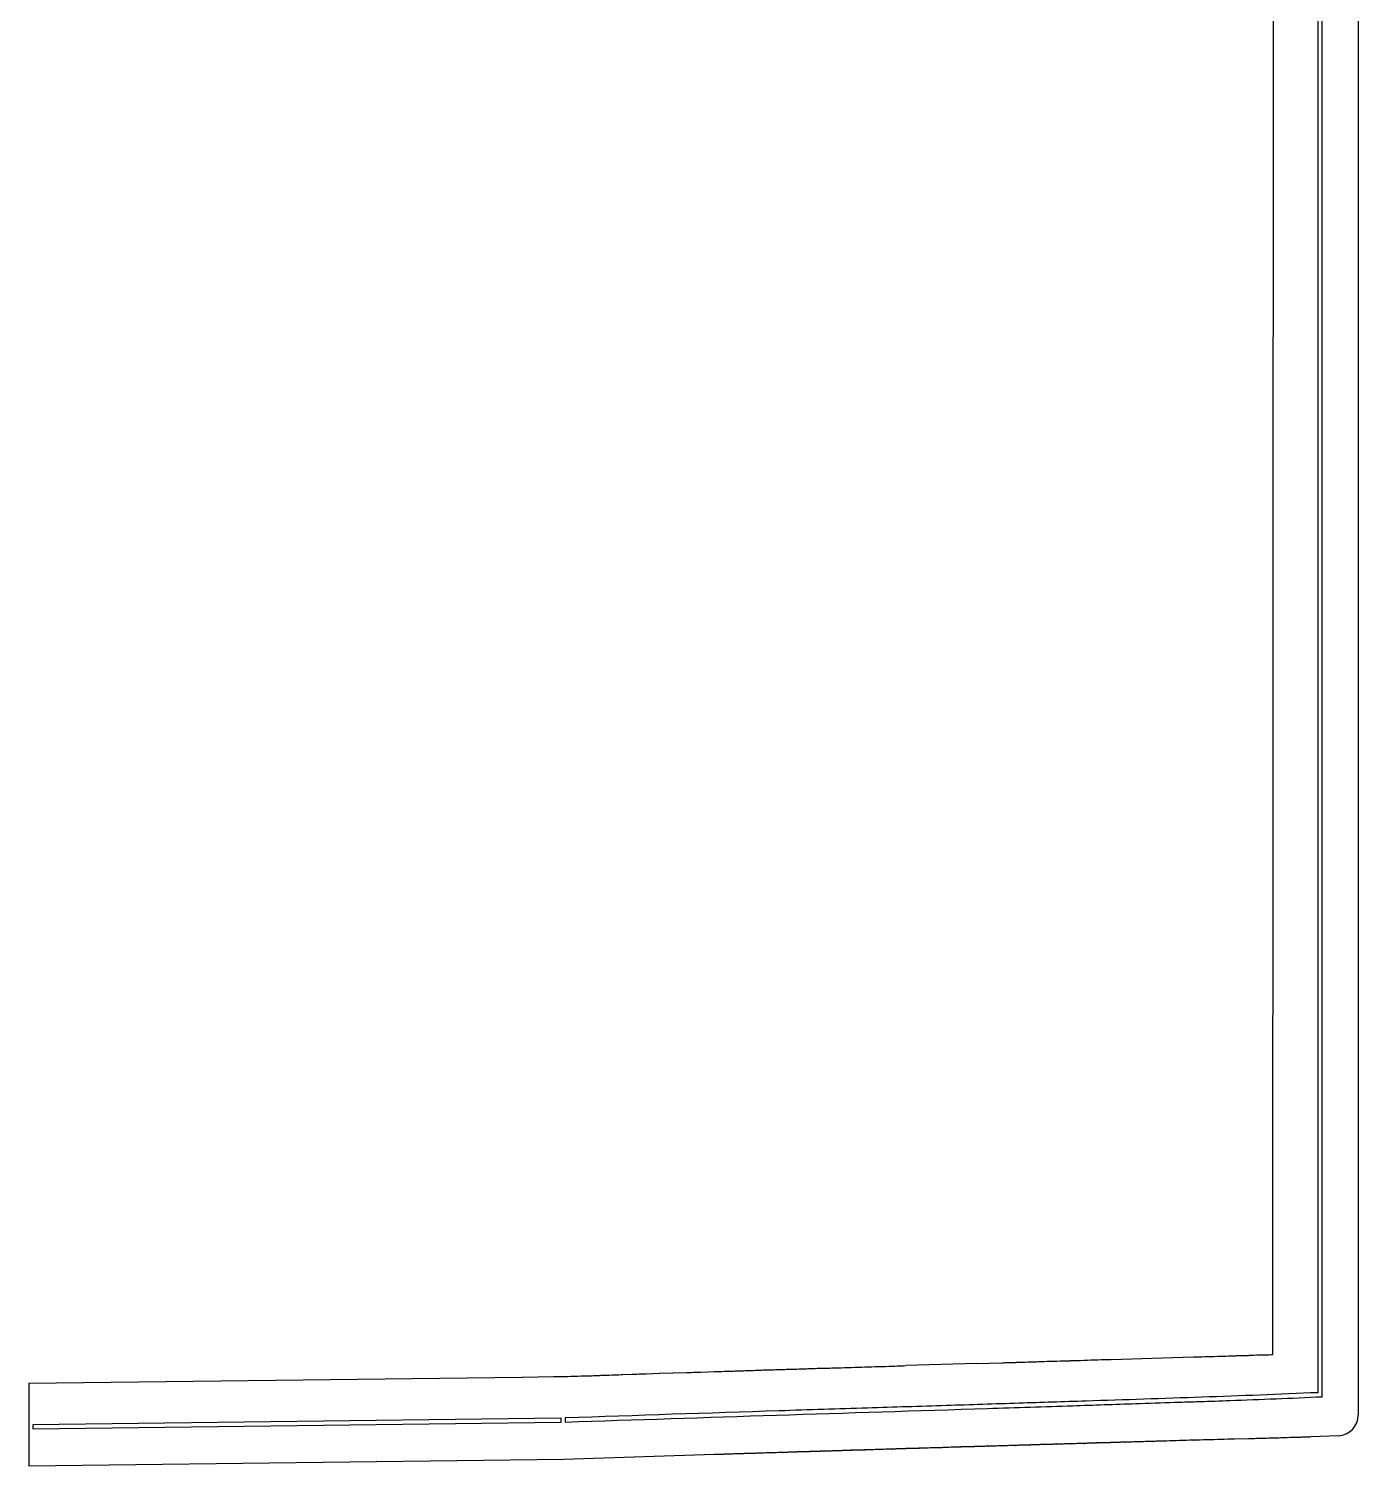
# Model space of a CAD drawing. Header units: millimetres. Extents: x 267 to 1230, y 100 to 2180.
# Drawn here: x 269 to 1230, y 100 to 1140 of the extents above; entities that cross this region are included whole.
import ezdxf

# ---------------------------------------------------------------- set-up
doc = ezdxf.new("R2010")
doc.units = ezdxf.units.MM
doc.linetypes.add('K5LT32769', pattern=[0])
doc.layers.add('Engraving', color=7, linetype='Continuous')

msp = doc.modelspace()

# ---------------------------------------------------------------- linework, layer by layer
at = {"color": 150, "linetype": 'K5LT32769', "lineweight": 25, "true_color": 0x0080ff}
for p, q in [((1230.3, 2160.6), (1230.3, 137.7)), ((1168.6, 180.9), (1169.2, 2107.3)), ((1041.7, 177.1), (1041.9, 177.1)), ((1051.6, 177.4), (1111.2, 179.2)), ((1120.9, 179.4), (1121.1, 179.4)), ((1130.8, 179.7), (1131, 179.7)), ((1140.7, 180), (1140.9, 180)), ((1150.7, 180.3), (1150.8, 180.3)), ((1153.9, 180.5), (1154.8, 180.5)), ((697.5, 166.4), (698.5, 166.4)), ((698.5, 166.4), (705.3, 166.6)), ((705.3, 166.6), (705.5, 166.6)), ((715.2, 167), (715.4, 167)), ((715.4, 167), (725, 167.3)), ((725, 167.3), (725.3, 167.3)), ((725.3, 167.3), (734.9, 167.6)), ((734.9, 167.6), (735.2, 167.6)), ((735.2, 167.6), (744.8, 167.9)), ((744.8, 167.9), (745, 167.9)), ((745, 167.9), (748.2, 168)), ((748.2, 168), (749.3, 168.1)), ((749.3, 168.1), (754.7, 168.2)), ((754.7, 168.2), (754.9, 168.2)), ((754.9, 168.2), (764.6, 168.5)), ((764.6, 168.5), (764.8, 168.6)), ((774.5, 168.9), (774.7, 168.9)), ((784.4, 169.2), (784.6, 169.2)), ((794.3, 169.5), (794.5, 169.5)), ((794.5, 169.5), (798.9, 169.6)), ((798.9, 169.6), (800, 169.7)), ((800, 169.7), (804.2, 169.8)), ((804.2, 169.8), (804.4, 169.8)), ((814.1, 170.1), (814.3, 170.1)), ((824, 170.4), (824.2, 170.4)), ((833.9, 170.7), (834.1, 170.7)), ((843.8, 171), (844, 171)), ((849.6, 171.2), (850.8, 171.2)), ((850.8, 171.2), (853.7, 171.3)), ((853.7, 171.3), (853.9, 171.3)), ((863.6, 171.6), (863.8, 171.6)), ((873.5, 171.9), (873.7, 171.9)), ((883.4, 172.2), (883.6, 172.2)), ((893.3, 172.5), (893.5, 172.5)), ((900.3, 172.8), (901.5, 172.8)), ((901.5, 172.8), (903.2, 172.9)), ((954.5, 174.4), (903.2, 172.9)), ((954.5, 174.4), (972.7, 174.9)), ((982.4, 175.2), (982.6, 175.2)), ((992.2, 175.5), (992.5, 175.6)), ((1001.6, 175.9), (1002.1, 175.9)), ((1002.1, 175.9), (1002.4, 175.9)), ((1002.4, 175.9), (1002.9, 175.9)), ((1012, 176.2), (1012.2, 176.2)), ((1021.9, 176.4), (1022.1, 176.5)), ((1031.8, 176.7), (1032, 176.8)), ((268.8, 160.1), (625.7, 164.6)), ((268.8, 160.1), (268.8, 130.1)), ((625.7, 164.6), (648.2, 164.9)), ((625.7, 164.6), (625.7, 164.6)), ((648.2, 164.9), (655.2, 165)), ((655.2, 165), (655.8, 165)), ((655.8, 165), (655.9, 165)), ((665.7, 165.3), (665.9, 165.3)), ((675.6, 165.6), (675.8, 165.6)), ((685.5, 166), (685.7, 166)), ((695.4, 166.3), (695.6, 166.3)), ((695.6, 166.3), (697.5, 166.4)), ((1230.3, 137.7), (1230.3, 137.2)), ((268.8, 130.1), (268.8, 127.1)), ((268.8, 127.1), (268.9, 100.1)), ((962.6, 114.5), (962.8, 114.6)), ((972.5, 114.8), (972.7, 114.8)), ((982.4, 115.1), (982.6, 115.1)), ((992.2, 115.4), (992.5, 115.4)), ((1002.1, 115.7), (1002.4, 115.7)), ((1012, 116), (1012.2, 116)), ((1021.9, 116.3), (1022.1, 116.3)), ((1031.8, 116.6), (1032, 116.6)), ((1041.7, 116.9), (1041.9, 116.9)), ((1051.6, 117.2), (1051.8, 117.2)), ((1061.5, 117.5), (1061.7, 117.5)), ((1071.4, 117.8), (1071.6, 117.8)), ((1081.3, 118), (1081.5, 118)), ((1091.2, 118.3), (1091.4, 118.3)), ((1101.1, 118.6), (1101.3, 118.6)), ((1111, 118.9), (1111.2, 118.9)), ((1120.9, 119.1), (1121.1, 119.2)), ((1130.8, 119.4), (1131, 119.4)), ((1150.8, 119.9), (1140.7, 119.7)), ((1215.9, 122.1), (1196.2, 121.3)), ((655.8, 105), (268.9, 100.1)), ((764.8, 108.5), (655.8, 105)), ((774.5, 108.8), (774.7, 108.8)), ((784.4, 109.1), (784.6, 109.1)), ((794.3, 109.4), (794.5, 109.4)), ((804.2, 109.7), (804.4, 109.7)), ((814.1, 110), (814.3, 110.1)), ((824, 110.4), (824.2, 110.4)), ((833.9, 110.7), (834.1, 110.7)), ((843.8, 111), (844, 111)), ((853.7, 111.3), (853.9, 111.3)), ((863.6, 111.6), (863.8, 111.6)), ((873.5, 111.9), (873.7, 111.9)), ((883.4, 112.2), (883.6, 112.2)), ((893.3, 112.5), (893.5, 112.5)), ((903.2, 112.8), (903.4, 112.8)), ((913.1, 113.1), (913.3, 113.1)), ((923, 113.4), (923.2, 113.4)), ((932.9, 113.7), (933.1, 113.7)), ((942.8, 114), (943, 114)), ((952.7, 114.3), (952.9, 114.3))]:
    msp.add_line(p, q, dxfattribs=at)
msp.add_ellipse((1215.3, 137.2), major_axis=(0, 15.1), ratio=0.990143, start_param=3.184457, end_param=4.712389, dxfattribs=at)
for points in [[(1032, 176.8), (1035.3, 176.9), (1038.5, 177), (1041.7, 177.1)], [(1041.9, 177.1), (1045.2, 177.2), (1048.4, 177.3), (1051.6, 177.4)], [(1121.1, 179.4), (1124.3, 179.5), (1127.6, 179.6), (1130.8, 179.7)], [(1150.8, 180.3), (1151.8, 180.4), (1152.9, 180.4), (1153.9, 180.5)], [(844, 171), (845.9, 171.1), (847.7, 171.1), (849.6, 171.2)], [(853.9, 171.3), (857.1, 171.4), (860.4, 171.5), (863.6, 171.6)], [(863.8, 171.6), (867, 171.7), (870.3, 171.8), (873.5, 171.9)], [(873.7, 171.9), (876.9, 172), (880.2, 172.1), (883.4, 172.2)], [(883.6, 172.2), (886.8, 172.3), (890.1, 172.4), (893.3, 172.5)], [(893.5, 172.5), (895.8, 172.6), (898, 172.7), (900.3, 172.8)], [(1002.9, 175.9), (1006, 176), (1009, 176.1), (1012, 176.2)], [(1012.2, 176.2), (1015.5, 176.3), (1018.7, 176.3), (1021.9, 176.4)], [(1022.1, 176.5), (1025.4, 176.5), (1028.6, 176.6), (1031.8, 176.7)], [(655.9, 165), (659.2, 165.1), (662.4, 165.2), (665.7, 165.3)], [(665.9, 165.3), (669.1, 165.4), (672.3, 165.5), (675.6, 165.6)], [(1101.1, 118.6), (1097.9, 118.5), (1094.6, 118.4), (1091.4, 118.3)], [(1111, 118.9), (1107.8, 118.8), (1104.5, 118.7), (1101.3, 118.6)], [(1120.9, 119.1), (1117.7, 119.1), (1114.4, 119), (1111.2, 118.9)], [(1130.8, 119.4), (1127.6, 119.3), (1124.3, 119.2), (1121.1, 119.2)], [(1140.7, 119.7), (1137.5, 119.6), (1134.2, 119.5), (1131, 119.4)]]:
    msp.add_open_spline(points, degree=3, dxfattribs=at)
for points, knots in [([(1111.2, 179.2), (1113.9, 179.2), (1117.2, 179.3), (1120.4, 179.4), (1120.9, 179.4)], [0, 0, 0, 0, 0.838629, 1, 1, 1, 1]), ([(1131, 179.7), (1131.5, 179.7), (1134.7, 179.8), (1137.9, 179.9), (1140.7, 180)], [0, 0, 0, 0, 0.142495, 1, 1, 1, 1]), ([(1140.9, 180), (1141.9, 180.1), (1145.2, 180.2), (1148.4, 180.3), (1150.7, 180.3)], [0, 0, 0, 0, 0.3081033, 1, 1, 1, 1]), ([(1154.8, 180.5), (1157.6, 180.6), (1162.2, 180.7), (1166.8, 180.8), (1168.6, 180.9)], [0, 0, 0, 0, 0.607796, 1, 1, 1, 1]), ([(705.5, 166.6), (706.5, 166.7), (709.8, 166.8), (713, 166.9), (715.2, 167)], [0, 0, 0, 0, 0.333509, 1, 1, 1, 1]), ([(764.8, 168.6), (767.1, 168.6), (770.3, 168.7), (773.6, 168.8), (774.5, 168.9)], [0, 0, 0, 0, 0.698958, 1, 1, 1, 1]), ([(774.7, 168.9), (776.4, 168.9), (779.6, 169), (782.9, 169.1), (784.4, 169.2)], [0, 0, 0, 0, 0.513679, 1, 1, 1, 1]), ([(784.6, 169.2), (786.1, 169.2), (789.3, 169.3), (792.6, 169.4), (794.3, 169.5)], [0, 0, 0, 0, 0.452633, 1, 1, 1, 1]), ([(804.4, 169.8), (806.3, 169.9), (809.6, 170), (812.8, 170.1), (814.1, 170.1)], [0, 0, 0, 0, 0.5921655, 1, 1, 1, 1]), ([(814.3, 170.1), (814.4, 170.1), (815.9, 170.2), (819.1, 170.3), (822.3, 170.4), (824, 170.4)], [0, 0, 0, 0, 0.0175808, 0.4672965, 1, 1, 1, 1]), ([(824.2, 170.4), (826.3, 170.5), (829.5, 170.6), (832.7, 170.7), (833.9, 170.7)], [0, 0, 0, 0, 0.638081, 1, 1, 1, 1]), ([(834.1, 170.7), (835.2, 170.8), (838.5, 170.9), (841.7, 171), (843.8, 171)], [0, 0, 0, 0, 0.345506, 1, 1, 1, 1]), ([(972.7, 174.9), (974, 175), (977.2, 175.1), (980.5, 175.2), (982.4, 175.2)], [0, 0, 0, 0, 0.415621, 1, 1, 1, 1]), ([(982.6, 175.2), (983, 175.3), (985.9, 175.4), (989.1, 175.5), (991.9, 175.5), (992.2, 175.5)], [0, 0, 0, 0, 0.134237, 0.903952, 1, 1, 1, 1]), ([(992.5, 175.6), (994.2, 175.6), (997.3, 175.7), (1000.3, 175.8), (1001.6, 175.9)], [0, 0, 0, 0, 0.572396, 1, 1, 1, 1]), ([(675.8, 165.6), (677.7, 165.7), (680.9, 165.8), (684.1, 165.9), (685.5, 166)], [0, 0, 0, 0, 0.591418, 1, 1, 1, 1]), ([(685.7, 166), (685.9, 166), (689.1, 166.1), (692.3, 166.2), (695.4, 166.3)], [0, 0, 0, 0, 0.057729, 1, 1, 1, 1]), ([(962.6, 114.5), (961.9, 114.5), (960.4, 114.5), (958, 114.4), (955.4, 114.3), (953.7, 114.3), (952.9, 114.3)], [0, 0, 0, 0, 0.194483, 0.486207, 0.743103, 1, 1, 1, 1]), ([(972.5, 114.8), (971.7, 114.8), (970.4, 114.8), (968.5, 114.7), (966.7, 114.7), (964.8, 114.6), (963.4, 114.6), (962.8, 114.6)], [0, 0, 0, 0, 0.235417, 0.411979, 0.588541, 0.794271, 1, 1, 1, 1]), ([(982.4, 115.1), (982.1, 115.1), (981.7, 115.1), (980.8, 115.1), (979.4, 115), (977.6, 115), (975.3, 114.9), (973.6, 114.9), (972.7, 114.8)], [0, 0, 0, 0, 0.070285, 0.140571, 0.281141, 0.491998, 0.702854, 1, 1, 1, 1]), ([(992.2, 115.4), (992.1, 115.4), (991.8, 115.4), (991.4, 115.4), (991, 115.4), (990.4, 115.4), (989.7, 115.4), (988.7, 115.3), (987.3, 115.3), (985.2, 115.2), (983.6, 115.2), (982.6, 115.1)], [0, 0, 0, 0, 0.043184, 0.086369, 0.129553, 0.172738, 0.259106, 0.345475, 0.509106, 0.672738, 1, 1, 1, 1]), ([(1002.1, 115.7), (1002, 115.7), (1001.7, 115.7), (1001.2, 115.7), (1000.7, 115.7), (1000.1, 115.7), (999.3, 115.6), (997.7, 115.6), (996.1, 115.5), (994.7, 115.5), (993.9, 115.5), (993.2, 115.5), (992.7, 115.4), (992.5, 115.4)], [0, 0, 0, 0, 0.04951, 0.09902, 0.14853, 0.19804, 0.29706, 0.39608, 0.69804, 0.77353, 0.84902, 0.92451, 1, 1, 1, 1]), ([(1012, 116), (1011.9, 116), (1011.5, 116), (1011, 116), (1010.4, 116), (1009.7, 115.9), (1008.8, 115.9), (1007.2, 115.9), (1005, 115.8), (1003.2, 115.8), (1002.4, 115.7)], [0, 0, 0, 0, 0.055858, 0.111716, 0.167575, 0.223433, 0.335149, 0.446866, 0.723433, 1, 1, 1, 1]), ([(1021.9, 116.3), (1021.6, 116.3), (1020.8, 116.3), (1019.4, 116.2), (1017.4, 116.2), (1015.5, 116.1), (1014.2, 116.1), (1013.6, 116.1), (1012.9, 116), (1012.5, 116), (1012.2, 116)], [0, 0, 0, 0, 0.114442, 0.228883, 0.457766, 0.728883, 0.796662, 0.864442, 0.932221, 1, 1, 1, 1]), ([(1031.8, 116.6), (1031.6, 116.6), (1031.2, 116.6), (1030.6, 116.6), (1030, 116.5), (1029.2, 116.5), (1028.2, 116.5), (1026.6, 116.4), (1025, 116.4), (1023.6, 116.4), (1022.8, 116.3), (1022.3, 116.3), (1022.1, 116.3)], [0, 0, 0, 0, 0.062148, 0.124296, 0.186444, 0.248592, 0.372888, 0.497184, 0.748592, 0.874296, 0.937148, 1, 1, 1, 1]), ([(1041.7, 116.9), (1041.3, 116.9), (1040.5, 116.9), (1038.9, 116.8), (1036.9, 116.7), (1034.9, 116.7), (1033.3, 116.6), (1032.4, 116.6), (1032, 116.6)], [0, 0, 0, 0, 0.125, 0.25, 0.5, 0.75, 0.875, 1, 1, 1, 1]), ([(1051.6, 117.2), (1051.2, 117.2), (1050.4, 117.1), (1048.8, 117.1), (1046.8, 117), (1044.8, 117), (1043.1, 116.9), (1042.3, 116.9), (1041.9, 116.9)], [0, 0, 0, 0, 0.125, 0.25, 0.5, 0.75, 0.875, 1, 1, 1, 1]), ([(1061.5, 117.5), (1061.2, 117.5), (1060.5, 117.4), (1059.5, 117.4), (1058.6, 117.4), (1056.9, 117.3), (1055.2, 117.3), (1053.3, 117.2), (1052.3, 117.2), (1051.8, 117.2)], [0, 0, 0, 0, 0.102194, 0.204387, 0.306581, 0.408775, 0.704387, 0.852194, 1, 1, 1, 1]), ([(1071.4, 117.8), (1071, 117.7), (1070.2, 117.7), (1068.6, 117.7), (1066.6, 117.6), (1064.2, 117.5), (1062.5, 117.5), (1061.7, 117.5)], [0, 0, 0, 0, 0.125, 0.25, 0.5, 0.75, 1, 1, 1, 1]), ([(1081.3, 118), (1081.2, 118), (1080.9, 118), (1080.2, 118), (1079, 118), (1076.5, 117.9), (1073.9, 117.8), (1072.1, 117.8), (1071.6, 117.8)], [0, 0, 0, 0, 0.036798, 0.091994, 0.202386, 0.423172, 0.864742, 1, 1, 1, 1]), ([(1091.2, 118.3), (1090.8, 118.3), (1089.9, 118.3), (1087.9, 118.2), (1085, 118.1), (1082.7, 118.1), (1081.5, 118)], [0, 0, 0, 0, 0.114518, 0.286294, 0.629847, 1, 1, 1, 1]), ([(1196.2, 121.3), (1195.6, 121.2), (1194.5, 121.2), (1192.7, 121.1), (1191, 121.1), (1188.9, 121), (1186.3, 120.9), (1181.3, 120.8), (1173.4, 120.5), (1162.5, 120.2), (1154.7, 120), (1150.8, 119.9)], [0, 0, 0, 0, 0.038252, 0.076504, 0.114756, 0.153007, 0.21676, 0.280514, 0.484626, 0.742313, 1, 1, 1, 1]), ([(774.5, 108.8), (774.2, 108.8), (773.6, 108.8), (772.4, 108.7), (770.5, 108.7), (767.9, 108.6), (765.8, 108.5), (764.8, 108.5)], [0, 0, 0, 0, 0.094095, 0.18819, 0.376381, 0.68819, 1, 1, 1, 1]), ([(784.4, 109.1), (784, 109.1), (782.8, 109.1), (780.2, 109), (777.4, 108.9), (775.4, 108.8), (774.7, 108.8)], [0, 0, 0, 0, 0.146936, 0.367339, 0.808146, 1, 1, 1, 1]), ([(794.3, 109.4), (793.9, 109.4), (793.1, 109.4), (791.9, 109.4), (790.7, 109.3), (789.1, 109.3), (787.5, 109.2), (785.8, 109.2), (785, 109.1), (784.6, 109.1)], [0, 0, 0, 0, 0.125, 0.25, 0.375, 0.5, 0.75, 0.875, 1, 1, 1, 1]), ([(804.2, 109.7), (803.8, 109.7), (803, 109.7), (801.4, 109.7), (799.4, 109.6), (797.4, 109.5), (795.7, 109.5), (794.9, 109.5), (794.5, 109.4)], [0, 0, 0, 0, 0.125, 0.25, 0.5, 0.75, 0.875, 1, 1, 1, 1]), ([(814.1, 110), (813.7, 110), (812.9, 110), (811.3, 110), (809.3, 109.9), (807.3, 109.8), (805.6, 109.8), (804.8, 109.8), (804.4, 109.7)], [0, 0, 0, 0, 0.125, 0.25, 0.5, 0.75, 0.875, 1, 1, 1, 1]), ([(824, 110.4), (823.8, 110.3), (823.5, 110.3), (822.9, 110.3), (822.4, 110.3), (821.6, 110.3), (820.7, 110.3), (819.6, 110.2), (818.3, 110.2), (817.2, 110.1), (816.3, 110.1), (815.7, 110.1), (815, 110.1), (814.5, 110.1), (814.3, 110.1)], [0, 0, 0, 0, 0.056264, 0.112529, 0.168793, 0.225057, 0.337586, 0.450115, 0.587586, 0.725057, 0.793793, 0.862529, 0.931264, 1, 1, 1, 1]), ([(833.9, 110.7), (833.7, 110.7), (833.4, 110.6), (833, 110.6), (832.5, 110.6), (831.9, 110.6), (831.1, 110.6), (829.5, 110.5), (827.9, 110.5), (826.4, 110.4), (825.7, 110.4), (825, 110.4), (824.5, 110.4), (824.2, 110.4)], [0, 0, 0, 0, 0.048771, 0.097543, 0.146314, 0.195086, 0.292628, 0.390171, 0.695086, 0.771314, 0.847543, 0.923771, 1, 1, 1, 1]), ([(843.8, 111), (843.7, 111), (843.4, 110.9), (843, 110.9), (842.5, 110.9), (842, 110.9), (841.2, 110.9), (840.2, 110.8), (838.8, 110.8), (837.3, 110.8), (835.7, 110.7), (834.6, 110.7), (834.1, 110.7)], [0, 0, 0, 0, 0.043997, 0.087994, 0.131991, 0.175987, 0.263981, 0.351975, 0.513981, 0.675987, 0.837994, 1, 1, 1, 1]), ([(853.7, 111.3), (853.5, 111.3), (853.2, 111.3), (852.7, 111.2), (852.3, 111.2), (851.6, 111.2), (850.8, 111.2), (849.7, 111.1), (848.4, 111.1), (847.2, 111.1), (846.2, 111), (845.5, 111), (844.7, 111), (844.3, 111), (844, 111)], [0, 0, 0, 0, 0.0490963, 0.0981926, 0.1472889, 0.1963853, 0.2945779, 0.3927705, 0.5445779, 0.6963853, 0.7722889, 0.8481926, 0.9240963, 1, 1, 1, 1]), ([(863.6, 111.6), (863.4, 111.6), (863.1, 111.6), (862.6, 111.5), (862, 111.5), (861.4, 111.5), (860.5, 111.5), (858.9, 111.4), (857.4, 111.4), (856, 111.3), (855.3, 111.3), (854.6, 111.3), (854.1, 111.3), (853.9, 111.3)], [0, 0, 0, 0, 0.053266, 0.106533, 0.159799, 0.213066, 0.319599, 0.426132, 0.713066, 0.784799, 0.856533, 0.928266, 1, 1, 1, 1]), ([(873.5, 111.9), (873.3, 111.9), (872.9, 111.8), (872.4, 111.8), (871.8, 111.8), (871, 111.8), (870.1, 111.8), (868.9, 111.7), (867.7, 111.7), (866.6, 111.7), (865.7, 111.6), (865.1, 111.6), (864.4, 111.6), (864, 111.6), (863.8, 111.6)], [0, 0, 0, 0, 0.05882, 0.11764, 0.17646, 0.23528, 0.35292, 0.47056, 0.60292, 0.73528, 0.80146, 0.86764, 0.93382, 1, 1, 1, 1]), ([(883.4, 112.2), (883, 112.2), (882.2, 112.1), (880.6, 112.1), (878.5, 112), (876.5, 112), (874.9, 111.9), (874.1, 111.9), (873.7, 111.9)], [0, 0, 0, 0, 0.125, 0.25, 0.5, 0.75, 0.875, 1, 1, 1, 1]), ([(893.3, 112.5), (892.9, 112.5), (892.1, 112.4), (890.5, 112.4), (888.4, 112.3), (886.4, 112.3), (884.8, 112.2), (884, 112.2), (883.6, 112.2)], [0, 0, 0, 0, 0.125, 0.25, 0.5, 0.75, 0.875, 1, 1, 1, 1]), ([(903.2, 112.8), (902.8, 112.8), (902, 112.7), (900.4, 112.7), (898.3, 112.6), (896.3, 112.6), (894.7, 112.5), (893.9, 112.5), (893.5, 112.5)], [0, 0, 0, 0, 0.125, 0.25, 0.5, 0.75, 0.875, 1, 1, 1, 1]), ([(913.1, 113.1), (912.7, 113.1), (911.9, 113), (910.3, 113), (908.2, 112.9), (906.2, 112.9), (904.6, 112.8), (903.8, 112.8), (903.4, 112.8)], [0, 0, 0, 0, 0.125, 0.25, 0.5, 0.75, 0.875, 1, 1, 1, 1]), ([(923, 113.4), (922.6, 113.3), (921.8, 113.3), (920.2, 113.3), (918.1, 113.2), (916.1, 113.2), (914.5, 113.1), (913.7, 113.1), (913.3, 113.1)], [0, 0, 0, 0, 0.125, 0.25, 0.5, 0.75, 0.875, 1, 1, 1, 1]), ([(932.9, 113.7), (932.5, 113.6), (931.7, 113.6), (930.4, 113.6), (929.2, 113.5), (927.6, 113.5), (926, 113.5), (924.4, 113.4), (923.6, 113.4), (923.2, 113.4)], [0, 0, 0, 0, 0.125, 0.25, 0.375, 0.5, 0.75, 0.875, 1, 1, 1, 1]), ([(942.8, 114), (942.6, 113.9), (942, 113.9), (940.9, 113.9), (938.7, 113.8), (936, 113.8), (933.9, 113.7), (933.1, 113.7)], [0, 0, 0, 0, 0.0640436, 0.1601089, 0.3522396, 0.7365009, 1, 1, 1, 1]), ([(952.7, 114.3), (952.3, 114.2), (951.3, 114.2), (949.1, 114.1), (946.3, 114.1), (944, 114), (943, 114)], [0, 0, 0, 0, 0.1219797, 0.3049491, 0.6708881, 1, 1, 1, 1])]:
    msp.add_open_spline(points, degree=3, knots=knots, dxfattribs=at)
at = {"layer": 'Engraving', "color": 150, "linetype": 'K5LT32769', "lineweight": 25, "true_color": 0x0080ff}
for p, q in [((1201.1, 2144.3), (1201.1, 153.3)), ((1204.1, 150.4), (1204.1, 2144.3)), ((653.8, 134.9), (271.8, 130.1)), ((271.8, 127.1), (653.8, 131.9)), ((271.8, 130.1), (271.8, 127.1)), ((653.8, 131.9), (653.8, 134.9)), ((656.7, 135), (656.8, 132))]:
    msp.add_line(p, q, dxfattribs=at)
for points, knots in [([(1201.1, 153.3), (1145.2, 150.8), (1073.1, 148.5), (983.6, 145.6), (930.9, 143.9), (873.2, 142.1), (781.2, 139.2), (708.3, 136.8), (656.7, 135)], [0, 0, 0, 0, 2.466119, 3.177449, 3.946735, 4.78614, 5.723848, 8, 8, 8, 8]), ([(656.8, 132), (758.6, 135.5), (880.9, 139.3), (1018.5, 143.7), (1063.5, 145.2), (1090.6, 146.1), (1106, 146.6), (1119.4, 147), (1152.5, 148.2), (1181.9, 149.3), (1204.1, 150.4)], [0, 0, 0, 0, 5.580244, 6.704302, 7.538609, 8.049876, 8.186542, 8.386002, 8.78492, 10, 10, 10, 10])]:
    msp.add_open_spline(points, degree=3, knots=knots, dxfattribs=at)

doc.saveas('drawing.dxf')
